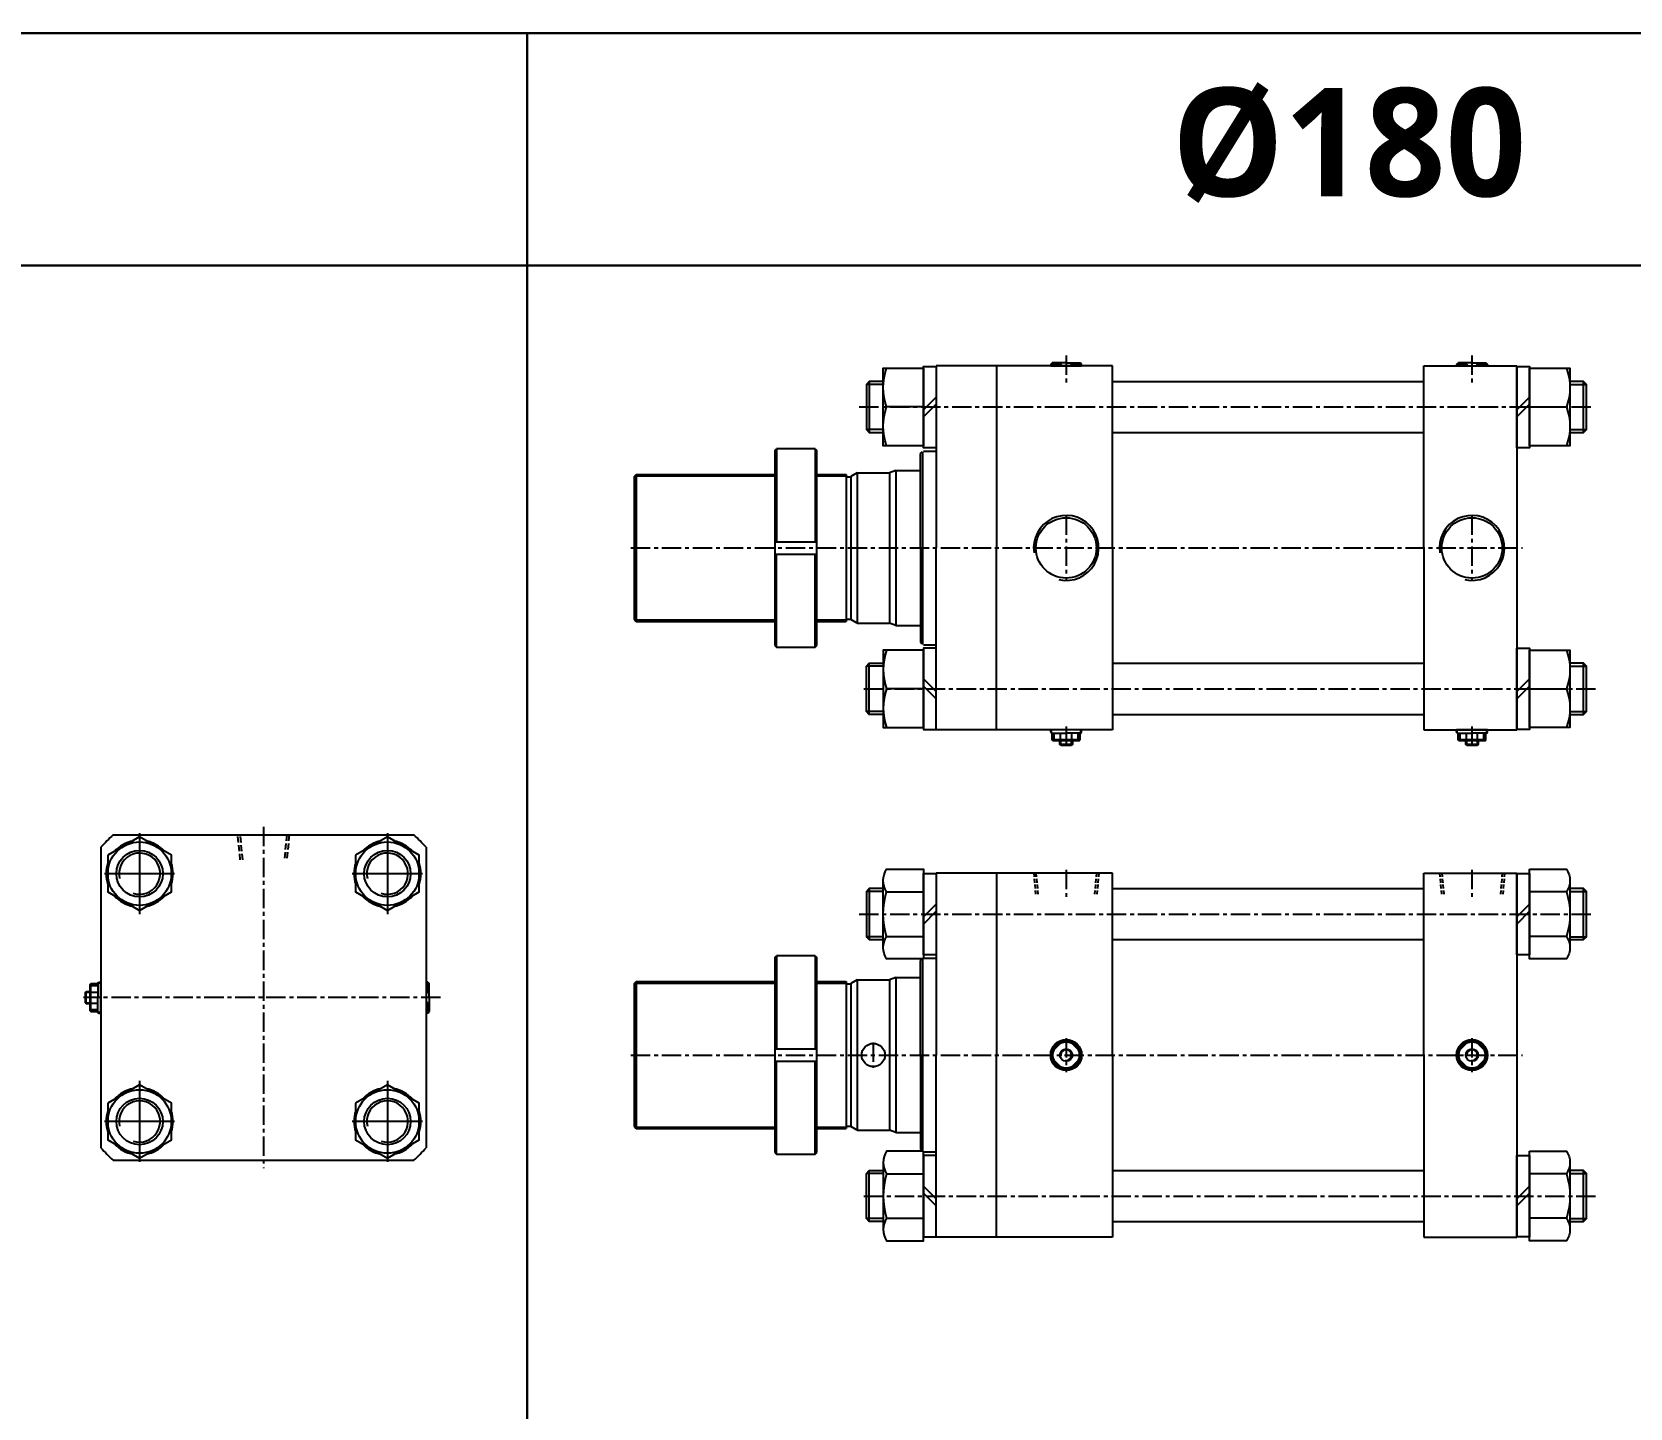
# Model space of a CAD drawing. Extents: x -819 to 29893, y -8942 to 9886.
# Drawn here: x 2674 to 3706, y 867 to 1756 of the extents above; entities that cross this region are included whole.
import ezdxf

# ---------------------------------------------------------------- set-up
doc = ezdxf.new("R2010")
doc.units = 0
doc.header["$LTSCALE"] = 10
doc.header["$MEASUREMENT"] = 0
doc.linetypes.add('CENTER', pattern=[2, 1.25, -0.25, 0.25, -0.25])
doc.linetypes.add('HIDDEN', pattern=[0.375, 0.25, -0.125])
doc.layers.get('0').update_dxf_attribs({"linetype": 'CONTINUOUS'})
doc.layers.add('ML', color=7, linetype='CONTINUOUS')
doc.styles.add('문자', font='romans.shx')

msp = doc.modelspace()

# ---------------------------------------------------------------- linework, layer by layer
at = {"layer": 'ML', "color": 7}
for p, q in [((3257.7, 1540.2), (3257.7, 1422.7)), ((3371.7, 1540.2), (3257.7, 1540.2)), ((3296.7, 1540.2), (3296.7, 1422.7)), ((3371.7, 1422.7), (3371.7, 1540.2)), ((3247.7, 1483.7), (3248.9, 1484.8)), ((3247.7, 1422.7), (3247.7, 1483.7)), ((3249.2, 1360.6), (3249.2, 1484.8)), ((3249.5, 1485.2), (3257.7, 1485.2)), ((3062.7, 1468.7), (3062.7, 1376.7)), ((3064.2, 1470.2), (3153.7, 1470.2)), ((3180.7, 1470.2), (3199.7, 1470.2)), ((3199.7, 1470.2), (3199.7, 1375.2)), ((3199.7, 1468.7), (3202.7, 1468.7)), ((3202.7, 1468.9), (3202.7, 1376.5)), ((3206.7, 1471.2), (3227.7, 1471.2)), ((3206.7, 1471.2), (3206.7, 1374.2)), ((3227.7, 1471.2), (3227.7, 1374.2)), ((3231.7, 1472.7), (3231.7, 1372.7)), ((3231.7, 1472.7), (3247.7, 1472.7)), ((3247.7, 1422.7), (3247.7, 1361.7)), ((3257.7, 1305.2), (3257.7, 1422.7)), ((3296.7, 1305.2), (3296.7, 1422.7)), ((3371.7, 1422.7), (3371.7, 1305.2)), ((3064.2, 1375.2), (3153.7, 1375.2)), ((3180.7, 1375.2), (3199.7, 1375.2)), ((3199.7, 1376.7), (3202.7, 1376.7)), ((3206.7, 1374.2), (3227.7, 1374.2)), ((3231.7, 1372.7), (3247.7, 1372.7)), ((3247.7, 1361.7), (3248.9, 1360.6)), ((3249.5, 1360.2), (3257.7, 1360.2)), ((3371.7, 1305.2), (3257.7, 1305.2)), ((3371.7, 1305.2), (3296.7, 1305.2)), ((3371.7, 1212.8), (3257.7, 1212.8)), ((3257.7, 1212.8), (3257.7, 1095.3)), ((3296.7, 1212.8), (3296.7, 1095.3)), ((3371.7, 1095.3), (3371.7, 1212.8)), ((3247.7, 1156.3), (3248.9, 1157.4)), ((3247.7, 1095.3), (3247.7, 1156.3)), ((3249.2, 1033.2), (3249.2, 1157.4)), ((3249.5, 1157.8), (3257.7, 1157.8)), ((3231.7, 1145.3), (3231.7, 1045.3)), ((3231.7, 1145.3), (3247.7, 1145.3)), ((3062.7, 1141.3), (3062.7, 1049.3)), ((3064.2, 1142.8), (3153.7, 1142.8)), ((3180.7, 1142.8), (3199.7, 1142.8)), ((3199.7, 1142.8), (3199.7, 1047.8)), ((3199.7, 1141.3), (3202.7, 1141.3)), ((3202.7, 1141.5), (3202.7, 1049.1)), ((3206.7, 1143.8), (3227.7, 1143.8)), ((3206.7, 1143.8), (3206.7, 1046.8)), ((3227.7, 1143.8), (3227.7, 1046.8)), ((3247.7, 1095.3), (3247.7, 1034.3)), ((3257.7, 977.8), (3257.7, 1095.3)), ((3296.7, 977.8), (3296.7, 1095.3)), ((3371.7, 1095.3), (3371.7, 977.8)), ((3064.2, 1047.8), (3153.7, 1047.8)), ((3180.7, 1047.8), (3199.7, 1047.8)), ((3199.7, 1049.3), (3202.7, 1049.3)), ((3206.7, 1046.8), (3227.7, 1046.8)), ((3231.7, 1045.3), (3247.7, 1045.3)), ((3247.7, 1034.3), (3248.9, 1033.2)), ((3249.5, 1032.8), (3257.7, 1032.8)), ((3371.7, 977.8), (3257.7, 977.8)), ((3371.7, 977.8), (3296.7, 977.8))]:
    msp.add_line(p, q, dxfattribs=at)
at = {"layer": 'ML'}
for p, q in [((3331.7, 1541.2), (3332.7, 1542.2)), ((3331.7, 1541.2), (3331.7, 1540.2)), ((3331.7, 1541.2), (3337.4, 1541.2)), ((3331.7, 1540.2), (3351.7, 1540.2)), ((3331.7, 1540.2), (3351.7, 1540.2)), ((3341.7, 1542.2), (3332.7, 1542.2)), ((3337.4, 1542.2), (3337.4, 1540.2)), ((3341.7, 1542.2), (3350.7, 1542.2)), ((3346.1, 1542.2), (3346.1, 1540.2)), ((3351.7, 1541.2), (3346.1, 1541.2)), ((3351.7, 1541.2), (3350.7, 1542.2)), ((3351.7, 1541.2), (3351.7, 1540.2)), ((3572.7, 1422.7), (3572.7, 1540.2)), ((3572.7, 1540.2), (3632.7, 1540.2)), ((3593.7, 1541.2), (3594.7, 1542.2)), ((3593.7, 1541.2), (3593.7, 1540.2)), ((3593.7, 1541.2), (3599.4, 1541.2)), ((3593.7, 1540.2), (3613.7, 1540.2)), ((3593.7, 1540.2), (3613.7, 1540.2)), ((3603.7, 1542.2), (3594.7, 1542.2)), ((3599.4, 1542.2), (3599.4, 1540.2)), ((3603.7, 1542.2), (3612.7, 1542.2)), ((3608.1, 1542.2), (3608.1, 1540.2)), ((3613.7, 1541.2), (3608.1, 1541.2)), ((3613.7, 1541.2), (3612.7, 1542.2)), ((3613.7, 1541.2), (3613.7, 1540.2)), ((3632.7, 1540.2), (3632.7, 1305.2)), ((3214.6, 1530.2), (3214.6, 1497.2)), ((3675.8, 1497.2), (3675.8, 1530.2)), ((3249.5, 1511.9), (3257.7, 1520.1)), ((3640.9, 1520.1), (3632.7, 1511.9)), ((3249.5, 1513.7), (3225.8, 1513.7)), ((3249.5, 1507.3), (3257.7, 1515.5)), ((3640.9, 1515.5), (3632.7, 1507.3)), ((3640.9, 1513.7), (3664.7, 1513.7)), ((3153.7, 1485.7), (3154.7, 1486.7)), ((3153.7, 1485.7), (3153.7, 1359.7)), ((3154.7, 1486.7), (3154.7, 1426.7)), ((3179.7, 1486.7), (3154.7, 1486.7)), ((3179.7, 1486.7), (3179.7, 1426.7)), ((3179.7, 1486.7), (3180.7, 1485.7)), ((3180.7, 1359.7), (3180.7, 1485.7)), ((3062.7, 1468.7), (3064.2, 1470.2)), ((3064.2, 1470.2), (3064.2, 1375.2)), ((3206.7, 1471.2), (3202.7, 1468.9)), ((3231.7, 1472.7), (3227.7, 1471.2)), ((3153.7, 1426.7), (3180.7, 1426.7)), ((3153.7, 1418.7), (3180.7, 1418.7)), ((3154.7, 1358.7), (3154.7, 1418.7)), ((3179.7, 1358.7), (3179.7, 1418.7)), ((3572.7, 1422.7), (3572.7, 1305.2)), ((3062.7, 1376.7), (3064.2, 1375.2)), ((3206.7, 1374.2), (3202.7, 1376.5)), ((3231.7, 1372.7), (3227.7, 1374.2)), ((3153.7, 1359.7), (3154.7, 1358.7)), ((3154.7, 1358.7), (3179.7, 1358.7)), ((3179.7, 1358.7), (3180.7, 1359.7)), ((3214.6, 1315.2), (3214.6, 1348.2)), ((3666.9, 1346.3), (3677.7, 1346.3)), ((3675.8, 1315.2), (3675.8, 1348.2)), ((3249.5, 1331.7), (3225.8, 1331.7)), ((3249.5, 1338.1), (3257.7, 1329.9)), ((3249.5, 1333.5), (3257.7, 1325.3)), ((3640.9, 1338.1), (3632.7, 1329.9)), ((3640.9, 1333.5), (3632.7, 1325.3)), ((3640.9, 1331.7), (3664.7, 1331.7)), ((3666.9, 1317.1), (3677.7, 1317.1)), ((3331.7, 1303.7), (3331.7, 1305.2)), ((3351.7, 1305.2), (3331.7, 1305.2)), ((3332.2, 1303.2), (3331.7, 1303.7)), ((3332.2, 1303.2), (3341.7, 1303.2)), ((3332.7, 1298.7), (3332.7, 1303.2)), ((3334, 1298.7), (3334, 1303.2)), ((3338.1, 1298.7), (3338.1, 1303.2)), ((3351.2, 1303.2), (3341.7, 1303.2)), ((3345.3, 1298.7), (3345.3, 1303.2)), ((3349.4, 1298.7), (3349.4, 1303.2)), ((3350.7, 1298.7), (3350.7, 1303.2)), ((3351.2, 1303.2), (3351.7, 1303.7)), ((3351.7, 1303.7), (3351.7, 1305.2)), ((3572.7, 1305.2), (3632.7, 1305.2)), ((3593.7, 1303.7), (3593.7, 1305.2)), ((3613.7, 1305.2), (3593.7, 1305.2)), ((3594.2, 1303.2), (3593.7, 1303.7)), ((3594.2, 1303.2), (3603.7, 1303.2)), ((3594.7, 1298.7), (3594.7, 1303.2)), ((3596, 1298.7), (3596, 1303.2)), ((3600.1, 1298.7), (3600.1, 1303.2)), ((3613.2, 1303.2), (3603.7, 1303.2)), ((3607.3, 1298.7), (3607.3, 1303.2)), ((3611.4, 1298.7), (3611.4, 1303.2)), ((3612.7, 1298.7), (3612.7, 1303.2)), ((3613.2, 1303.2), (3613.7, 1303.7)), ((3613.7, 1303.7), (3613.7, 1305.2)), ((3333.2, 1298.2), (3332.7, 1298.7)), ((3350.7, 1298.7), (3332.7, 1298.7)), ((3341.7, 1298.2), (3333.2, 1298.2)), ((3337.7, 1295.7), (3337.7, 1298.2)), ((3345.7, 1295.7), (3337.7, 1295.7)), ((3338.3, 1295.2), (3337.7, 1295.7)), ((3345.2, 1295.2), (3338.3, 1295.2)), ((3350.2, 1298.2), (3341.7, 1298.2)), ((3345.7, 1295.7), (3345.2, 1295.2)), ((3345.7, 1298.2), (3345.7, 1295.7)), ((3350.2, 1298.2), (3350.7, 1298.7)), ((3595.2, 1298.2), (3594.7, 1298.7)), ((3612.7, 1298.7), (3594.7, 1298.7)), ((3603.7, 1298.2), (3595.2, 1298.2)), ((3599.7, 1295.7), (3599.7, 1298.2)), ((3607.7, 1295.7), (3599.7, 1295.7)), ((3600.3, 1295.2), (3599.7, 1295.7)), ((3607.2, 1295.2), (3600.3, 1295.2)), ((3612.2, 1298.2), (3603.7, 1298.2)), ((3607.7, 1295.7), (3607.2, 1295.2)), ((3607.7, 1298.2), (3607.7, 1295.7)), ((3612.2, 1298.2), (3612.7, 1298.7)), ((2743.5, 1238.6), (2743.5, 1186.3)), ((2903.5, 1238.6), (2903.5, 1186.3)), ((2718.5, 1229.5), (2718.5, 1035.3)), ((2726.4, 1237.4), (2920.5, 1237.4)), ((2928.5, 1229.5), (2928.5, 1035.3)), ((2766.1, 1212.4), (2720.8, 1212.4)), ((2926.1, 1212.4), (2880.8, 1212.4)), ((3223.5, 1164.6), (3223.5, 1207.9)), ((3572.7, 1212.8), (3632.7, 1212.8)), ((3572.7, 1095.3), (3572.7, 1212.8)), ((3632.7, 1212.8), (3632.7, 977.8)), ((3666.9, 1207.9), (3666.9, 1164.6)), ((3214.6, 1202.8), (3214.6, 1169.8)), ((3225.8, 1200.7), (3249.5, 1200.7)), ((3664.7, 1200.7), (3640.9, 1200.7)), ((3675.8, 1169.8), (3675.8, 1202.8)), ((3249.5, 1184.5), (3257.7, 1192.7)), ((3249.5, 1179.9), (3257.7, 1188.1)), ((3640.9, 1192.7), (3632.7, 1184.5)), ((3640.9, 1188.1), (3632.7, 1179.9)), ((3225.8, 1171.9), (3249.5, 1171.9)), ((3664.7, 1171.9), (3640.9, 1171.9)), ((3153.7, 1158.3), (3154.7, 1159.3)), ((3153.7, 1158.3), (3153.7, 1032.3)), ((3179.7, 1159.3), (3154.7, 1159.3)), ((3154.7, 1159.3), (3154.7, 1099.3)), ((3179.7, 1159.3), (3180.7, 1158.3)), ((3179.7, 1159.3), (3179.7, 1099.3)), ((3180.7, 1032.3), (3180.7, 1158.3)), ((3231.7, 1145.3), (3227.7, 1143.8)), ((2708.5, 1135.9), (2709, 1136.4)), ((2708.5, 1129), (2708.5, 1135.9)), ((2709, 1128.4), (2709, 1136.4)), ((2709, 1136.4), (2711.5, 1136.4)), ((2711.5, 1140.9), (2712, 1141.4)), ((2711.5, 1132.4), (2711.5, 1140.9)), ((2712, 1141.4), (2716.5, 1141.4)), ((2712, 1123.4), (2712, 1141.4)), ((2712, 1140.1), (2716.5, 1140.1)), ((2712, 1136), (2716.5, 1136)), ((2716.5, 1141.9), (2717, 1142.4)), ((2716.5, 1141.9), (2716.5, 1132.4)), ((2717, 1142.4), (2718.5, 1142.4)), ((2718.5, 1122.4), (2718.5, 1142.4)), ((2718.5, 1140.4), (2718.5, 1124.4)), ((2928.5, 1142.4), (2928.5, 1122.4)), ((2928.5, 1142.4), (2928.5, 1122.4)), ((2928.5, 1142.4), (2928.5, 1122.4)), ((2929.5, 1142.4), (2928.5, 1142.4)), ((2930.5, 1136.8), (2928.5, 1136.8)), ((2929.5, 1142.4), (2930.5, 1141.4)), ((2929.5, 1142.4), (2929.5, 1136.8)), ((2930.5, 1132.4), (2930.5, 1141.4)), ((3062.7, 1141.3), (3064.2, 1142.8)), ((3064.2, 1142.8), (3064.2, 1047.8)), ((3206.7, 1143.8), (3202.7, 1141.5)), ((2709, 1128.4), (2708.5, 1129)), ((2711.5, 1128.4), (2709, 1128.4)), ((2711.5, 1123.9), (2711.5, 1132.4)), ((2712, 1128.8), (2716.5, 1128.8)), ((2712, 1124.7), (2716.5, 1124.7)), ((2716.5, 1122.9), (2716.5, 1132.4)), ((2930.5, 1128.1), (2928.5, 1128.1)), ((2929.5, 1122.4), (2929.5, 1128.1)), ((2930.5, 1132.4), (2930.5, 1123.4)), ((2711.5, 1123.9), (2712, 1123.4)), ((2712, 1123.4), (2716.5, 1123.4)), ((2716.5, 1122.9), (2717, 1122.4)), ((2717, 1122.4), (2718.5, 1122.4)), ((2929.5, 1122.4), (2928.5, 1122.4)), ((2929.5, 1122.4), (2930.5, 1123.4)), ((3153.7, 1099.3), (3180.7, 1099.3)), ((3338.1, 1103), (3334, 1098.9)), ((3345.3, 1103), (3349.4, 1098.9)), ((3572.7, 1095.3), (3572.7, 977.8)), ((3600.1, 1103), (3596, 1098.9)), ((3607.3, 1103), (3611.4, 1098.9)), ((3153.7, 1091.3), (3180.7, 1091.3)), ((3154.7, 1031.3), (3154.7, 1091.3)), ((3179.7, 1031.3), (3179.7, 1091.3)), ((3334, 1091.7), (3338.1, 1087.6)), ((3349.4, 1091.7), (3345.3, 1087.6)), ((3596, 1091.7), (3600.1, 1087.6)), ((3611.4, 1091.7), (3607.3, 1087.6)), ((2743.5, 1078.6), (2743.5, 1026.3)), ((2903.5, 1078.6), (2903.5, 1026.3)), ((2766.1, 1052.4), (2720.8, 1052.4)), ((2926.1, 1052.4), (2880.8, 1052.4)), ((3062.7, 1049.3), (3064.2, 1047.8)), ((3206.7, 1046.8), (3202.7, 1049.1)), ((3231.7, 1045.3), (3227.7, 1046.8)), ((3153.7, 1032.3), (3154.7, 1031.3)), ((3179.7, 1031.3), (3180.7, 1032.3)), ((2726.4, 1027.4), (2920.5, 1027.4)), ((3154.7, 1031.3), (3179.7, 1031.3)), ((3223.5, 1025.9), (3223.5, 982.6)), ((3666.9, 1025.9), (3666.9, 982.6)), ((3214.6, 987.8), (3214.6, 1020.8)), ((3225.8, 1018.7), (3249.5, 1018.7)), ((3664.7, 1018.7), (3640.9, 1018.7)), ((3675.8, 987.8), (3675.8, 1020.8)), ((3249.5, 1010.7), (3257.7, 1002.5)), ((3249.5, 1006.1), (3257.7, 997.9)), ((3640.9, 1010.7), (3632.7, 1002.5)), ((3640.9, 1006.1), (3632.7, 997.9)), ((3225.8, 989.9), (3249.5, 989.9)), ((3664.7, 989.9), (3640.9, 989.9)), ((3572.7, 977.8), (3632.7, 977.8))]:
    msp.add_line(p, q, dxfattribs=at)
at = {"layer": 'ML', "color": 2}
for p, q in [((3332.2, 1541.7), (3332.2, 1540.2)), ((3339.3, 1540.2), (3337.4, 1542.2)), ((3344.1, 1540.2), (3346.1, 1542.2)), ((3351.2, 1541.7), (3351.2, 1540.2)), ((3594.2, 1541.7), (3594.2, 1540.2)), ((3601.3, 1540.2), (3599.4, 1542.2)), ((3606.1, 1540.2), (3608.1, 1542.2)), ((3613.2, 1541.7), (3613.2, 1540.2)), ((3223.5, 1528.3), (3212.7, 1528.3)), ((3666.9, 1528.3), (3677.7, 1528.3)), ((3223.5, 1499.1), (3212.7, 1499.1)), ((3666.9, 1499.1), (3677.7, 1499.1)), ((3063.2, 1469.2), (3153.7, 1469.2)), ((3180.7, 1469.2), (3199.7, 1469.2)), ((3063.2, 1376.2), (3153.7, 1376.2)), ((3180.7, 1376.2), (3199.7, 1376.2)), ((3223.5, 1346.3), (3212.7, 1346.3)), ((3223.5, 1317.1), (3212.7, 1317.1)), ((3332.2, 1303.2), (3332.2, 1305.2)), ((3351.2, 1303.2), (3351.2, 1305.2)), ((3594.2, 1303.2), (3594.2, 1305.2)), ((3613.2, 1303.2), (3613.2, 1305.2)), ((3338.3, 1295.2), (3338.3, 1298.2)), ((3345.2, 1295.2), (3345.2, 1298.2)), ((3600.3, 1295.2), (3600.3, 1298.2)), ((3607.2, 1295.2), (3607.2, 1298.2)), ((3223.5, 1200.9), (3212.7, 1200.9)), ((3666.9, 1200.9), (3677.7, 1200.9)), ((3223.5, 1171.7), (3212.7, 1171.7)), ((3666.9, 1171.7), (3677.7, 1171.7)), ((2708.5, 1135.9), (2711.5, 1135.9)), ((2716.5, 1141.9), (2718.5, 1141.9)), ((2930, 1141.9), (2928.5, 1141.9)), ((2928.5, 1134.8), (2930.5, 1136.8)), ((3063.2, 1141.8), (3153.7, 1141.8)), ((3180.7, 1141.8), (3199.7, 1141.8)), ((2708.5, 1129), (2711.5, 1129)), ((2928.5, 1130), (2930.5, 1128.1)), ((2716.5, 1122.9), (2718.5, 1122.9)), ((2930, 1122.9), (2928.5, 1122.9)), ((3063.2, 1048.8), (3153.7, 1048.8)), ((3180.7, 1048.8), (3199.7, 1048.8)), ((3223.5, 1018.9), (3212.7, 1018.9)), ((3666.9, 1018.9), (3677.7, 1018.9)), ((3223.5, 989.7), (3212.7, 989.7)), ((3666.9, 989.7), (3677.7, 989.7))]:
    msp.add_line(p, q, dxfattribs=at)
at = {"layer": 'ML', "color": 1, "linetype": 'CENTER'}
for p, q in [((3341.7, 1547), (3341.7, 1528.6)), ((3603.7, 1547), (3603.7, 1528.6)), ((3208, 1513.7), (3680.8, 1513.7)), ((3341.7, 1443.6), (3341.7, 1401.7)), ((3603.7, 1443.6), (3603.7, 1401.7)), ((3060.7, 1422.7), (3636.3, 1422.7)), ((3211, 1331.7), (3684.5, 1331.7)), ((3341.7, 1307.4), (3341.7, 1294.5)), ((3603.7, 1307.4), (3603.7, 1294.7)), ((2823.5, 1242.7), (2823.5, 1022.2)), ((3341.7, 1214.9), (3341.7, 1196.6)), ((3603.7, 1214.9), (3603.7, 1196.6)), ((3208, 1186.3), (3680.8, 1186.3)), ((2937.8, 1132.4), (2707.3, 1132.4)), ((3341.7, 1106.3), (3341.7, 1084.3)), ((3603.7, 1106.3), (3603.7, 1084.3)), ((3060.7, 1095.3), (3636.3, 1095.3)), ((3217.2, 1103.5), (3217.2, 1087)), ((3211, 1004.3), (3684.5, 1004.3))]:
    msp.add_line(p, q, dxfattribs=at)
at = {"layer": 'ML', "color": 7, "linetype": 'Continuous'}
for p, q in [((3371.7, 1530.2), (3572.7, 1530.2)), ((3371.7, 1497.2), (3572.7, 1497.2)), ((3371.7, 1348.2), (3572.7, 1348.2)), ((3371.7, 1315.2), (3572.7, 1315.2)), ((3371.7, 1202.8), (3572.7, 1202.8)), ((3371.7, 1169.8), (3572.7, 1169.8)), ((3371.7, 1020.8), (3572.7, 1020.8)), ((3371.7, 987.8), (3572.7, 987.8))]:
    msp.add_line(p, q, dxfattribs=at)
at = {"layer": 'ML', "color": 6, "linetype": 'HIDDEN', "ltscale": 1.5}
for p, q in [((2808.5, 1221.4), (2806.9, 1237.4)), ((2810.1, 1221.4), (2808.5, 1237.4)), ((2838.5, 1237.4), (2836.9, 1221.4)), ((2840.1, 1237.4), (2838.5, 1221.4))]:
    msp.add_line(p, q, dxfattribs=at)
at = {"layer": 'ML', "color": 6, "linetype": 'HIDDEN'}
for p, q in [((3320.8, 1212.8), (3322, 1198.8)), ((3322.2, 1212.8), (3323.5, 1198.8)), ((3361.2, 1212.8), (3360, 1198.8)), ((3362.7, 1212.8), (3361.5, 1198.8)), ((3582.8, 1212.8), (3584, 1198.8)), ((3584.2, 1212.8), (3585.5, 1198.8)), ((3623.2, 1212.8), (3622, 1198.8)), ((3624.7, 1212.8), (3623.5, 1198.8))]:
    msp.add_line(p, q, dxfattribs=at)
at = {"layer": 'ML', "const_width": 1.5}
for points in [[(6682.1, 1605.1), (6682.1, 1755.1), (150, 1755.1)], [(2993.8, 1755.1), (2993.8, 0)], [(0, 1605.1), (5247.5, 1605.1)]]:
    msp.add_lwpolyline(points, dxfattribs=at)
at = {"layer": 'ML'}
for points in [[(3249.5, 1488.7), (3223.5, 1488.7), (3223.5, 1538.7), (3249.5, 1538.7)], [(3640.9, 1538.7), (3666.9, 1538.7), (3666.9, 1488.7), (3640.9, 1488.7)], [(3249.5, 1356.7), (3223.5, 1356.7), (3223.5, 1306.7), (3249.5, 1306.7)], [(3640.9, 1356.7), (3666.9, 1356.7), (3666.9, 1306.7), (3640.9, 1306.7)]]:
    msp.add_lwpolyline(points, close=True, dxfattribs=at)
for points in [[(3225.8, 1488.7, -0.178633), (3225.8, 1513.7, -0.178633), (3225.8, 1538.7)], [(3664.7, 1538.7, -0.178633), (3664.7, 1513.7, -0.178633), (3664.7, 1488.7)], [(3225.8, 1356.7, 0.178633), (3225.8, 1331.7, 0.178633), (3225.8, 1306.7)], [(3664.7, 1356.7, -0.178633), (3664.7, 1331.7, -0.178633), (3664.7, 1306.7)], [(3249.5, 1157.4), (3225.8, 1157.4, -0.309401), (3225.8, 1171.9, -0.154701), (3225.8, 1200.7, -0.309401), (3225.8, 1215.2), (3249.5, 1215.2), (3249.5, 1157.4)], [(3640.9, 1215.2), (3664.7, 1215.2, -0.309401), (3664.7, 1200.7, -0.154701), (3664.7, 1171.9, -0.309401), (3664.7, 1157.4), (3640.9, 1157.4), (3640.9, 1215.2)], [(3249.5, 1033.2), (3225.8, 1033.2, 0.309401), (3225.8, 1018.7, 0.154701), (3225.8, 989.9, 0.309401), (3225.8, 975.4), (3249.5, 975.4), (3249.5, 1033.2)], [(3640.9, 1033.2), (3664.7, 1033.2, -0.309401), (3664.7, 1018.7, -0.154701), (3664.7, 989.9, -0.309401), (3664.7, 975.4), (3640.9, 975.4), (3640.9, 1033.2)]]:
    msp.add_lwpolyline(points, format="xyb", dxfattribs=at)
for points in [[(3257.7, 1539.9), (3257.7, 1487.4), (3249.5, 1487.4), (3249.5, 1539.9), (3257.7, 1539.9)], [(3632.7, 1487.4), (3632.7, 1539.9), (3640.9, 1539.9), (3640.9, 1487.4), (3632.7, 1487.4)], [(3223.5, 1530.2), (3214.6, 1530.2), (3212.7, 1528.3), (3212.7, 1499.1), (3214.6, 1497.2), (3223.5, 1497.2)], [(3666.9, 1497.2), (3675.8, 1497.2), (3677.7, 1499.1), (3677.7, 1528.3), (3675.8, 1530.2), (3666.9, 1530.2)], [(3257.7, 1305.4), (3257.7, 1357.9), (3249.5, 1357.9), (3249.5, 1305.4), (3257.7, 1305.4)], [(3632.7, 1305.4), (3632.7, 1357.9), (3640.9, 1357.9), (3640.9, 1305.4), (3632.7, 1305.4)], [(3223.5, 1315.2), (3214.6, 1315.2), (3212.7, 1317.1), (3212.7, 1346.3), (3214.6, 1348.2), (3223.5, 1348.2)], [(3666.9, 1315.2), (3675.8, 1315.2), (3677.7, 1317.1), (3677.7, 1346.3), (3675.8, 1348.2), (3666.9, 1348.2)], [(2723, 1224.3), (2723, 1200.6), (2743.5, 1188.7), (2764, 1200.6), (2764, 1224.3), (2743.5, 1236.1), (2723, 1224.3)], [(2883, 1224.3), (2883, 1200.6), (2903.5, 1188.7), (2924, 1200.6), (2924, 1224.3), (2903.5, 1236.1), (2883, 1224.3)], [(3257.7, 1212.5), (3257.7, 1160), (3249.5, 1160), (3249.5, 1212.5), (3257.7, 1212.5)], [(3632.7, 1160), (3632.7, 1212.5), (3640.9, 1212.5), (3640.9, 1160), (3632.7, 1160)], [(3223.5, 1202.8), (3214.6, 1202.8), (3212.7, 1200.9), (3212.7, 1171.7), (3214.6, 1169.8), (3223.5, 1169.8)], [(3666.9, 1169.8), (3675.8, 1169.8), (3677.7, 1171.7), (3677.7, 1200.9), (3675.8, 1202.8), (3666.9, 1202.8)], [(2723, 1064.3), (2723, 1040.6), (2743.5, 1028.7), (2764, 1040.6), (2764, 1064.3), (2743.5, 1076.1), (2723, 1064.3)], [(2883, 1064.3), (2883, 1040.6), (2903.5, 1028.7), (2924, 1040.6), (2924, 1064.3), (2903.5, 1076.1), (2883, 1064.3)], [(3257.7, 978), (3257.7, 1030.5), (3249.5, 1030.5), (3249.5, 978), (3257.7, 978)], [(3632.7, 978), (3632.7, 1030.5), (3640.9, 1030.5), (3640.9, 978), (3632.7, 978)], [(3223.5, 987.8), (3214.6, 987.8), (3212.7, 989.7), (3212.7, 1018.9), (3214.6, 1020.8), (3223.5, 1020.8)], [(3666.9, 987.8), (3675.8, 987.8), (3677.7, 989.7), (3677.7, 1018.9), (3675.8, 1020.8), (3666.9, 1020.8)]]:
    msp.add_lwpolyline(points, dxfattribs=at)
for centre, radius in [((3341.7, 1422.7), 19.5), ((3603.7, 1422.7), 19.5), ((2743.5, 1212.4), 20.5), ((2903.5, 1212.4), 20.5), ((2743.5, 1212.4), 15), ((2903.5, 1212.4), 15), ((3341.7, 1095.3), 10), ((3341.7, 1095.3), 9), ((3603.7, 1095.3), 10), ((3603.7, 1095.3), 9), ((3217.2, 1095.3), 7.5), ((3341.7, 1095.3), 8.5), ((3341.7, 1095.3), 4), ((3603.7, 1095.3), 8.5), ((3603.7, 1095.3), 4), ((2743.5, 1052.4), 20.5), ((2743.5, 1052.4), 15), ((2903.5, 1052.4), 20.5), ((2903.5, 1052.4), 15)]:
    msp.add_circle(centre, radius, dxfattribs=at)
at = {"layer": 'ML', "color": 2}
for centre, radius, start, end in [((3341.7, 1422.7), 21, 257.2786, 188.7835), ((3603.7, 1422.7), 21, 257.2786, 188.7835), ((2743.5, 1212.4), 13.3, 252.154, 193.5189), ((2903.5, 1212.4), 13.3, 252.154, 193.5189), ((3341.7, 1095.3), 9.5, 265.5203, 184.4719), ((3603.7, 1095.3), 9.5, 265.5203, 184.4719), ((3341.7, 1095.3), 3.46, 260.122, 191.5554), ((3603.7, 1095.3), 3.46, 260.122, 191.5554), ((2743.5, 1052.4), 13.3, 252.154, 193.5189), ((2903.5, 1052.4), 13.3, 252.154, 193.5189)]:
    msp.add_arc(centre, radius, start, end, dxfattribs=at)
at = {"layer": 'ML'}
for centre, radius, start, end in [((2823.5, 1132.4), 143, 132.7548, 137.2452), ((2743.5, 1212.4), 21.6, 101.2415, 138.7585), ((2743.5, 1212.4), 21.6, 41.2415, 78.7585), ((2903.5, 1212.4), 21.6, 101.2415, 138.7585), ((2903.5, 1212.4), 21.6, 41.2415, 78.7585), ((2823.5, 1132.4), 143, 42.7548, 47.2452), ((2743.5, 1212.4), 21.6, 161.2415, 198.7585), ((2743.5, 1212.4), 21.6, 341.2415, 18.7585), ((2903.5, 1212.4), 21.6, 161.2415, 198.7585), ((2903.5, 1212.4), 21.6, 341.2415, 18.7585), ((2743.5, 1212.4), 21.6, 221.2415, 258.7585), ((2743.5, 1212.4), 21.6, 281.2415, 318.7585), ((2903.5, 1212.4), 21.6, 221.2415, 258.7585), ((2903.5, 1212.4), 21.6, 281.2415, 318.7585), ((2743.5, 1052.4), 21.6, 101.2415, 138.7585), ((2743.5, 1052.4), 21.6, 41.2415, 78.7585), ((2903.5, 1052.4), 21.6, 101.2415, 138.7585), ((2903.5, 1052.4), 21.6, 41.2415, 78.7585), ((2743.5, 1052.4), 21.6, 161.2415, 198.7585), ((2743.5, 1052.4), 21.6, 341.2415, 18.7585), ((2903.5, 1052.4), 21.6, 161.2415, 198.7585), ((2903.5, 1052.4), 21.6, 341.2415, 18.7585), ((2823.5, 1132.4), 143, 222.7548, 227.2452), ((2743.5, 1052.4), 21.6, 221.2415, 258.7585), ((2743.5, 1052.4), 21.6, 281.2415, 318.7585), ((2903.5, 1052.4), 21.6, 221.2415, 258.7585), ((2903.5, 1052.4), 21.6, 281.2415, 318.7585), ((2823.5, 1132.4), 143, 312.7548, 317.2452)]:
    msp.add_arc(centre, radius, start, end, dxfattribs=at)

# ---------------------------------------------------------------- texts
at = {"insert": (3409.8, 1719.7), "char_height": 70, "attachment_point": 1, "style": '문자'}
msp.add_mtext_dynamic_manual_height_columns('{\\fMalgun Gothic|b1|i0|c129|p50;%%C180}', width=124.533, gutter_width=16, heights=[0], dxfattribs=at)

doc.saveas('drawing.dxf')
